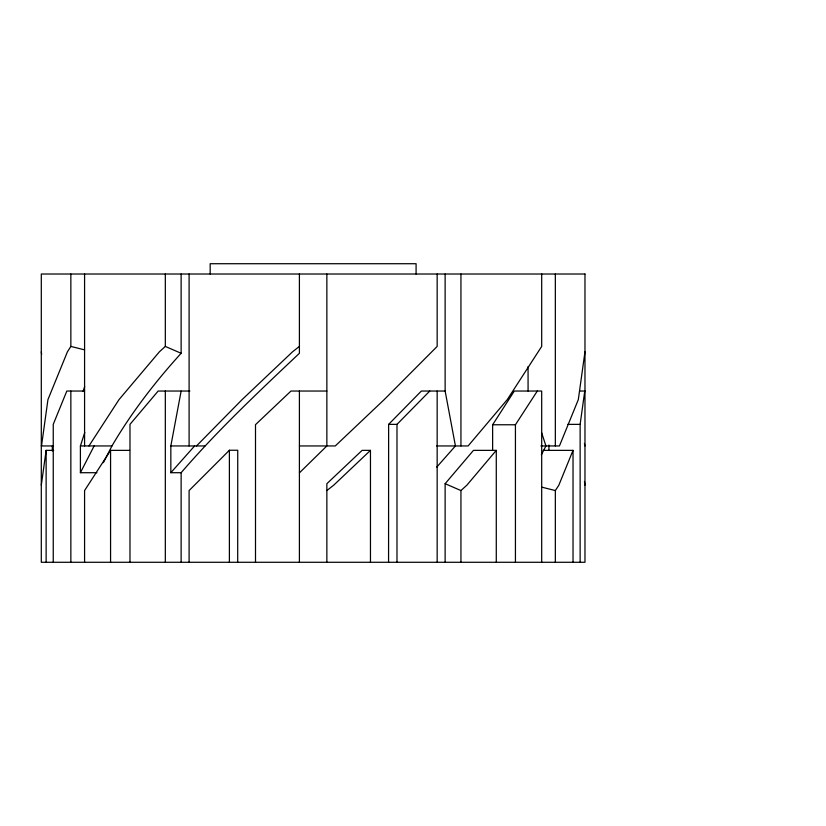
<?xml version="1.0" encoding="UTF-8"?>
<svg xmlns="http://www.w3.org/2000/svg" width="826" height="826" viewBox="0 0 826 826"><rect width="100%" height="100%" fill="white"/><g stroke="black" fill="none" stroke-linecap="round" stroke-linejoin="round"><path stroke-width="1.24" d="M237.702 562.279L237.743 450.253L229.391 450.253L189.102 490.561L189.102 562.279M388.571 562.279L388.633 424.368L421.363 391.039L445.131 391.039L455.436 445.947L436.748 467.093M548.929 450.149L548.939 444.987M41.507 445.947L47.939 399.619L67.422 351.814L70.85 346.424L70.85 274.015M41.3 485.161L46.132 450.366L53.669 450.366M584.973 351.804L578.324 399.608L559.439 445.947L540.916 445.947M580.131 562.279L580.131 424.368L584.767 391.039M299.404 274.015L299.404 353.291C258.683 391.751 217.744 430.232 181.131 472.709L170.837 472.709L170.837 445.947L181.131 391.039M96.952 472.709L80.401 472.709L80.401 445.947L84.758 432.525M543.116 450.366L573.027 450.366L558.789 485.296L555.34 490.561L555.34 562.279M80.401 472.709L94.123 445.947M103.374 462.674L111.954 445.947A430.914 209.525 -33.8 0 1 181.131 353.291L181.131 274.015M541.34 454.868L545.934 445.947L541.567 432.525M492.637 450.469L492.626 424.77L514.309 391.039L541.691 391.039L541.691 562.279M88.971 445.947L119.006 399.619L159.387 351.814L165.324 346.424L165.324 274.015M129.579 450.366L110.57 450.366L84.582 490.561L84.582 562.279M515.434 562.279L515.434 424.77L537.303 391.039M445.131 562.279L445.131 483.695L473.474 450.366L496.281 450.366L466.886 485.161L460.939 490.561L460.939 562.279M170.837 472.709L194.616 445.947M196.495 445.947L242.08 399.619L292.538 351.814L299.404 346.424M396.986 562.279L396.986 424.368L429.778 391.039M299.404 472.864L326.859 445.947L326.859 274.015M370.461 562.279L370.461 450.366L333.725 485.161L326.859 490.561M84.541 391.039L66.823 391.039L53.246 424.368L53.246 562.279M189.897 391.039L158.148 391.039L129.981 424.368L129.981 562.279M326.859 391.039L290.989 391.039L255.502 424.657L255.502 562.279M579.738 391.039L584.973 391.039M388.633 424.368L396.986 424.368M567.668 424.368L580.131 424.368M492.626 424.77L515.434 424.77M41.3 445.947L52.812 445.947M80.401 445.947L111.954 445.947M170.837 445.947L204.91 445.947M299.404 445.947L335.273 445.947L384.193 399.619L437.16 346.424L437.16 274.015M436.665 445.947L468.125 445.947L507.267 399.619L541.691 346.424L541.691 274.015M584.973 445.947L584.416 443.438M370.461 450.366L362.118 450.366L326.859 483.695L326.859 562.279M70.85 346.424L84.541 349.852M541.68 487.123L555.34 490.561M165.324 346.424L181.131 353.291M445.131 483.695L460.939 490.561M584.447 481.434L584.973 485.161M41.3 351.814L41.651 354.333M528.062 366.599L528.082 391.039M573.027 450.366L573.027 562.279M555.34 274.015L555.34 445.947M496.281 450.366L496.281 562.279M460.939 274.015L460.939 445.947M445.131 274.015L445.131 391.039M437.16 391.039L437.16 562.279M416.087 274.015L416.087 263.721L210.176 263.721L210.176 274.015M299.404 391.039L299.404 562.279M229.391 450.253L229.391 562.279M189.102 274.015L189.102 445.947M181.131 472.709L181.131 562.279M165.324 391.039L165.324 562.279M110.57 450.366L110.57 562.279M84.582 274.015L84.582 445.947M70.85 391.039L70.85 562.279M52.317 445.947L52.317 451.048M46.132 450.366L46.132 562.279M83.054 391.565A454.042 301.583 -13.8 0 1 84.644 386.62M584.973 274.015L41.3 274.015L41.3 562.279L584.973 562.279L584.973 274.015"/></g></svg>
